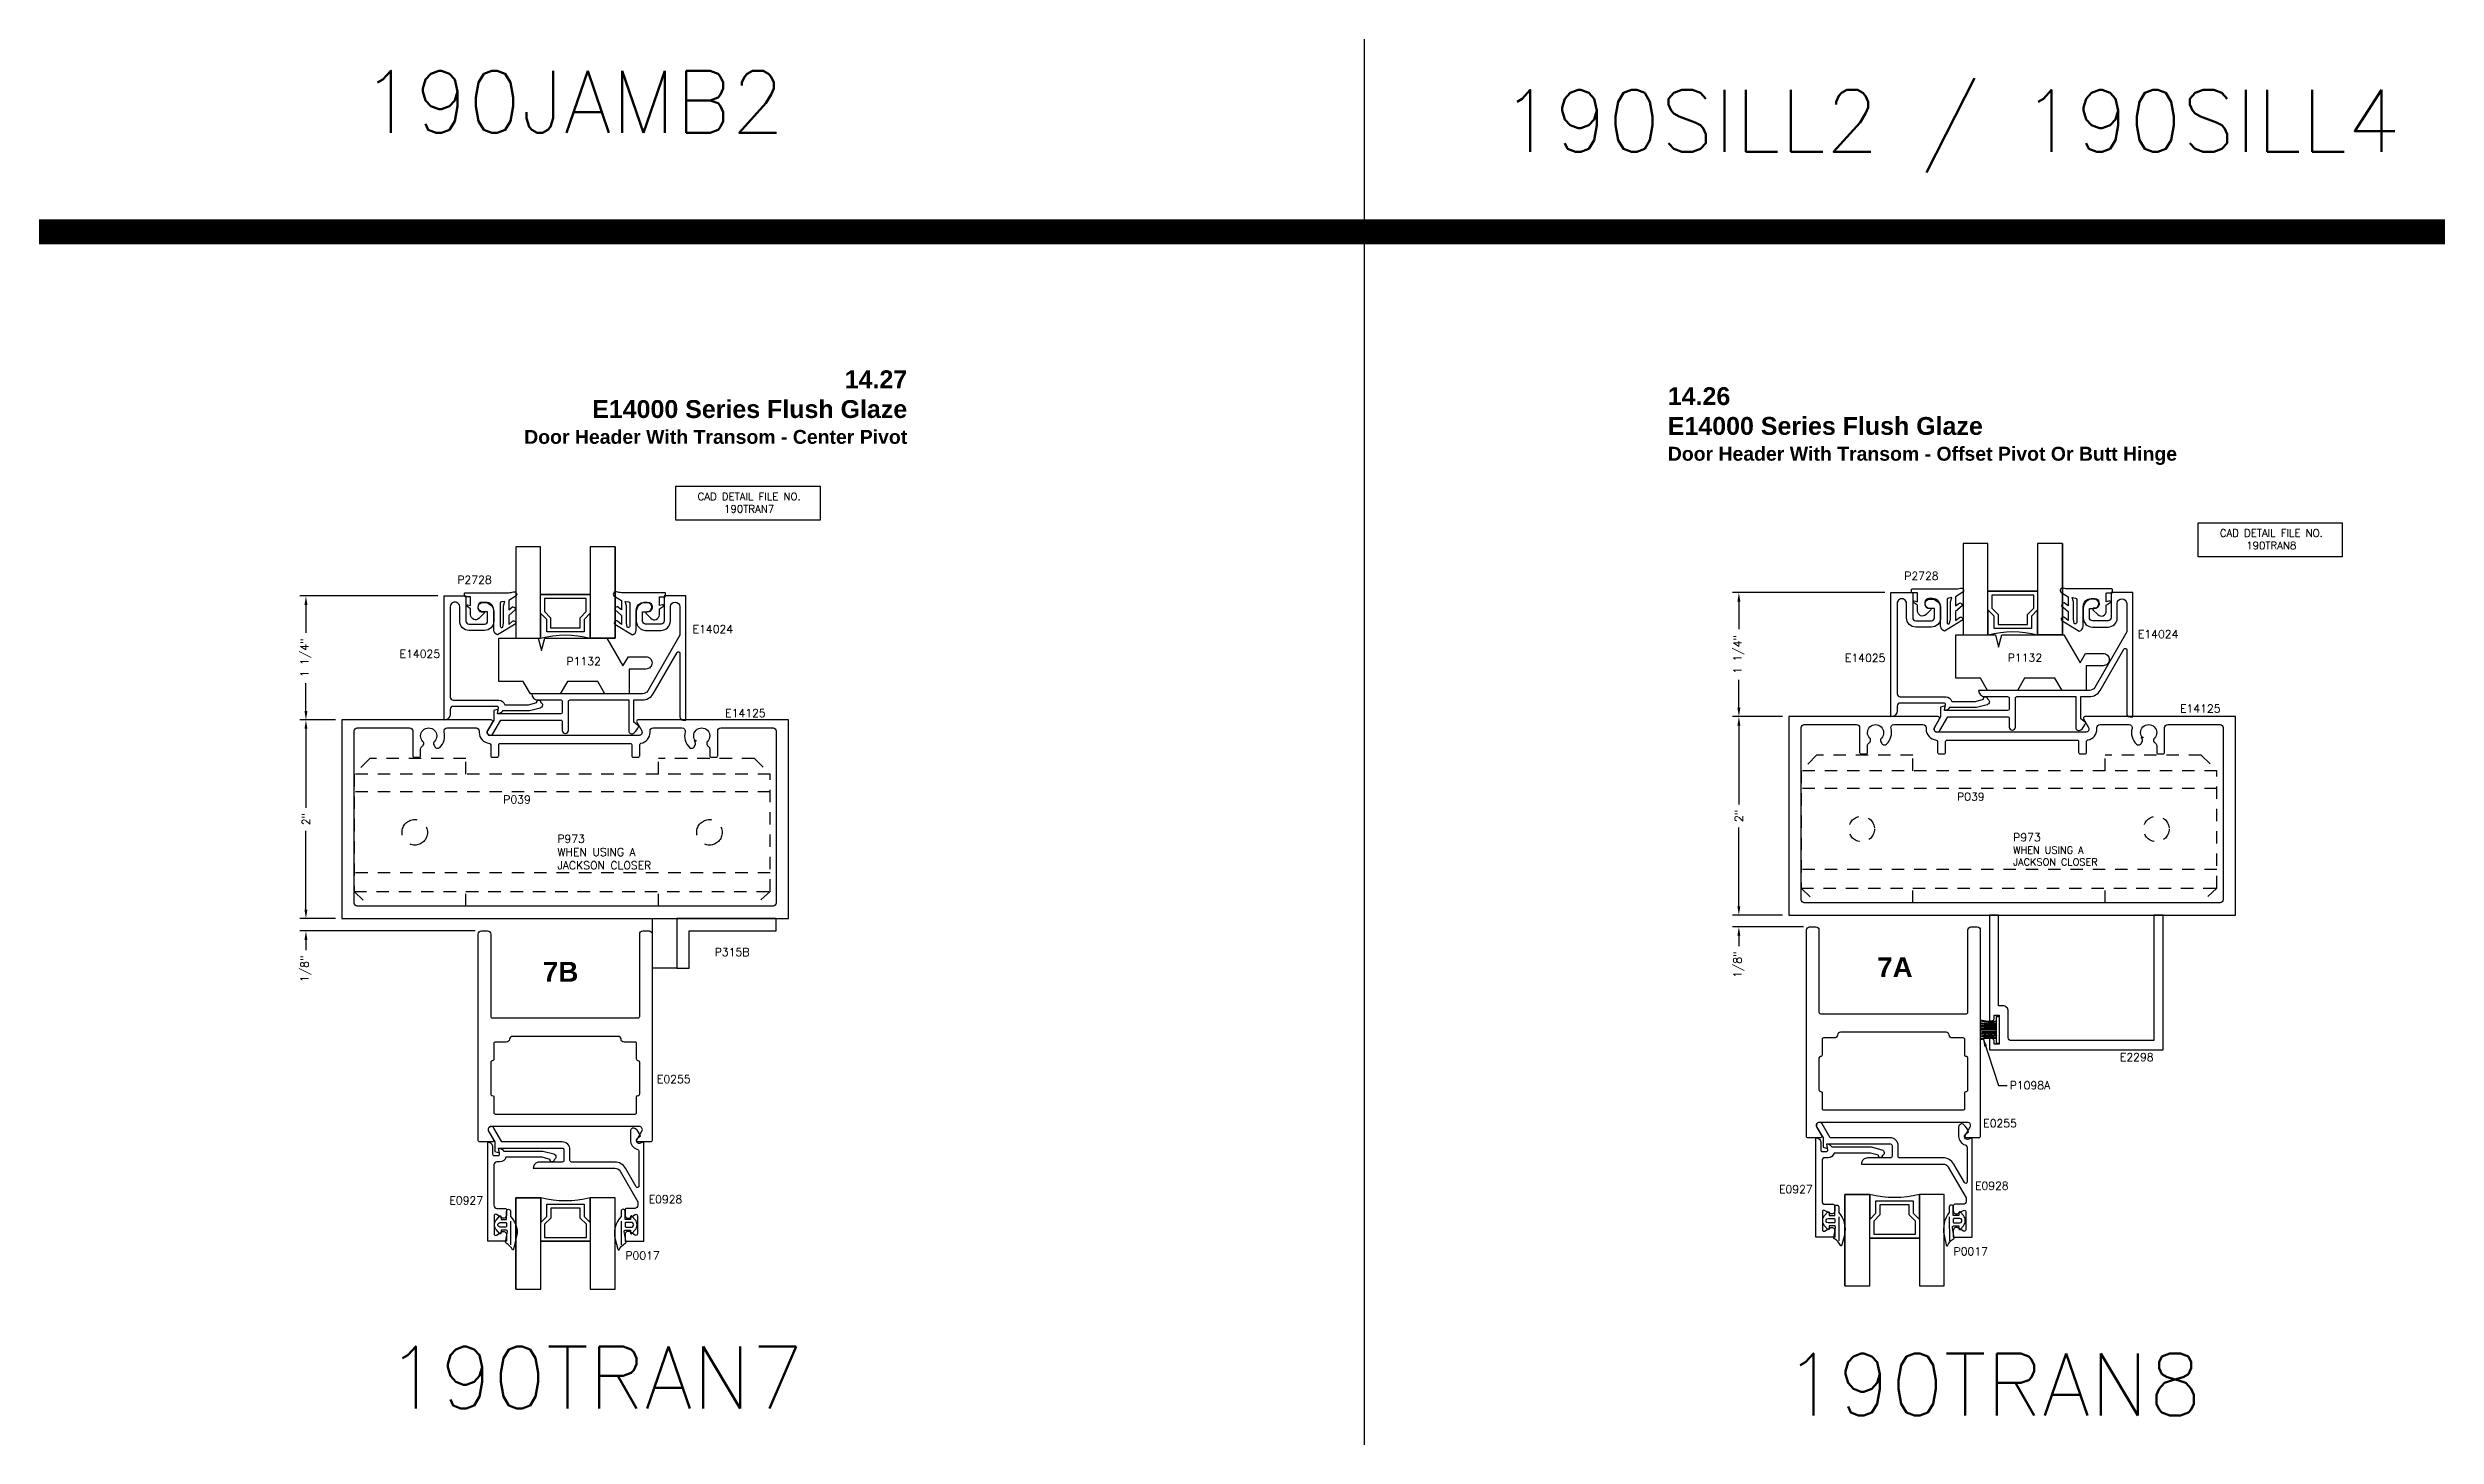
# Model space of a CAD drawing. Extents: x 0 to 139, y -24 to 89.
# Drawn here: x 56.32 to 80.38, y 2.75 to 16.73 of the extents above; entities that cross this region are included whole.
import ezdxf

# ---------------------------------------------------------------- set-up
doc = ezdxf.new("R2010")
doc.units = 0
doc.header["$MEASUREMENT"] = 0
doc.linetypes.add('HIDDEN', pattern=[0.375, 0.25, -0.125])
doc.linetypes.add('HIDDEN2', pattern=[0.1875, 0.125, -0.0625])
doc.layers.get('DEFPOINTS').update_dxf_attribs({"linetype": 'CONTINUOUS'})
for name, color, linetype in [('R-ANNO-DIMS', 3, 'CONTINUOUS'), ('R-ANNO-TEXT', 6, 'CONTINUOUS'), ('R-DET1', 4, 'CONTINUOUS'), ('R-DET2', 2, 'CONTINUOUS'), ('R-DET3', 5, 'CONTINUOUS'), ('R-OTLN', 1, 'CONTINUOUS'), ('R-PAT1', 5, 'CONTINUOUS'), ('TITLE', 7, 'CONTINUOUS')]:
    doc.layers.add(name, color=color, linetype=linetype)
doc.styles.get("Standard").update_dxf_attribs({"font": 'simplex'})
doc.dimstyles.new('1X', dxfattribs={"dimtxt": 0.08, "dimasz": 0.09, "dimexe": 0.0625, "dimexo": 0.0625, "dimgap": 0.062, "dimtad": 0, "dimdec": 5, "dimzin": 4, "dimtxsty": 'STANDARD', "dimcen": 0, "dimclrd": 256, "dimclre": 256, "dimclrt": 256, "dimazin": 3, "dimtfac": 1, "dimtdec": 5, "dimtofl": 0, "dimtmove": 0, "dimatfit": 3, "dimtolj": 1, "dimtzin": 4})

# ---------------------------------------------------------------- blocks, each defined once
blk = doc.blocks.new('*D81')
at = {"layer": 'DEFPOINTS', "color": 0}
for p in [(58.922, 9.964), (59.283, 9.964), (59.283, 7.964)]:
    blk.add_point(p, dxfattribs=at)
at = {"layer": 'R-ANNO-DIMS'}
for p, q in [((59.22, 9.964), (58.86, 9.964)), ((58.922, 9.874), (58.922, 9.079)), ((58.922, 8.054), (58.922, 8.848)), ((59.22, 7.964), (58.86, 7.964))]:
    blk.add_line(p, q, dxfattribs=at)
for points in [[(58.907, 9.874), (58.937, 9.874), (58.922, 9.964)], [(58.907, 8.054), (58.937, 8.054), (58.922, 7.964)]]:
    blk.add_solid(points, dxfattribs=at)
at = {"layer": 'R-ANNO-DIMS', "insert": (58.922, 8.964), "char_height": 0.08, "attachment_point": 5, "rotation": 90}
blk.add_mtext('\\A1;2"', dxfattribs=at)
blk = doc.blocks.new('*D82')
at = {"layer": 'DEFPOINTS', "color": 0}
for p in [(58.922, 7.964), (59.283, 7.964), (60.689, 7.839)]:
    blk.add_point(p, dxfattribs=at)
at = {"layer": 'R-ANNO-DIMS'}
for p, q in [((59.22, 7.964), (58.86, 7.964)), ((58.922, 8.054), (58.922, 8.144)), ((60.626, 7.839), (58.86, 7.839)), ((58.922, 7.749), (58.922, 7.644))]:
    blk.add_line(p, q, dxfattribs=at)
for points in [[(58.907, 8.054), (58.937, 8.054), (58.922, 7.964)], [(58.907, 7.749), (58.937, 7.749), (58.922, 7.839)]]:
    blk.add_solid(points, dxfattribs=at)
at = {"layer": 'R-ANNO-DIMS', "insert": (58.922, 7.457), "char_height": 0.08, "attachment_point": 5, "rotation": 90}
blk.add_mtext('\\A1;1/8"', dxfattribs=at)
blk = doc.blocks.new('*D83')
at = {"layer": 'DEFPOINTS', "color": 0}
for p in [(58.922, 11.212), (60.313, 11.212), (59.283, 9.964)]:
    blk.add_point(p, dxfattribs=at)
at = {"layer": 'R-ANNO-DIMS'}
for p, q in [((60.251, 11.212), (58.86, 11.212)), ((58.922, 11.122), (58.922, 10.842)), ((58.922, 10.054), (58.922, 10.334)), ((59.22, 9.964), (58.86, 9.964))]:
    blk.add_line(p, q, dxfattribs=at)
for points in [[(58.907, 11.122), (58.937, 11.122), (58.922, 11.212)], [(58.907, 10.054), (58.937, 10.054), (58.922, 9.964)]]:
    blk.add_solid(points, dxfattribs=at)
at = {"layer": 'R-ANNO-DIMS', "insert": (58.922, 10.588), "char_height": 0.08, "attachment_point": 5, "rotation": 90}
blk.add_mtext('\\A1;1 1/4"', dxfattribs=at)
blk = doc.blocks.new('*D84')
at = {"layer": 'DEFPOINTS', "color": 0}
for p in [(73.353, 9.997), (73.855, 9.997), (73.855, 7.997)]:
    blk.add_point(p, dxfattribs=at)
at = {"layer": 'R-ANNO-DIMS'}
for p, q in [((73.792, 9.997), (73.29, 9.997)), ((73.353, 9.907), (73.353, 9.112)), ((73.353, 8.087), (73.353, 8.882)), ((73.792, 7.997), (73.29, 7.997))]:
    blk.add_line(p, q, dxfattribs=at)
for points in [[(73.338, 9.907), (73.368, 9.907), (73.353, 9.997)], [(73.338, 8.087), (73.368, 8.087), (73.353, 7.997)]]:
    blk.add_solid(points, dxfattribs=at)
at = {"layer": 'R-ANNO-DIMS', "insert": (73.353, 8.997), "char_height": 0.08, "attachment_point": 5, "rotation": 90}
blk.add_mtext('\\A1;2"', dxfattribs=at)
blk = doc.blocks.new('*D85')
at = {"layer": 'DEFPOINTS', "color": 0}
for p in [(73.353, 7.997), (73.855, 7.997), (74.065, 7.88)]:
    blk.add_point(p, dxfattribs=at)
at = {"layer": 'R-ANNO-DIMS'}
for p, q in [((73.792, 7.997), (73.29, 7.997)), ((73.353, 8.087), (73.353, 8.177)), ((74.003, 7.88), (73.29, 7.88)), ((73.353, 7.79), (73.353, 7.686))]:
    blk.add_line(p, q, dxfattribs=at)
for points in [[(73.338, 8.087), (73.368, 8.087), (73.353, 7.997)], [(73.338, 7.79), (73.368, 7.79), (73.353, 7.88)]]:
    blk.add_solid(points, dxfattribs=at)
at = {"layer": 'R-ANNO-DIMS', "insert": (73.353, 7.498), "char_height": 0.08, "attachment_point": 5, "rotation": 90}
blk.add_mtext('\\A1;1/8"', dxfattribs=at)
blk = doc.blocks.new('*D86')
at = {"layer": 'DEFPOINTS', "color": 0}
for p in [(74.885, 11.246), (73.353, 9.997), (73.855, 9.997)]:
    blk.add_point(p, dxfattribs=at)
at = {"layer": 'R-ANNO-DIMS'}
for p, q in [((74.822, 11.246), (73.29, 11.246)), ((73.353, 11.156), (73.353, 10.876)), ((73.353, 10.087), (73.353, 10.367)), ((73.792, 9.997), (73.29, 9.997))]:
    blk.add_line(p, q, dxfattribs=at)
for points in [[(73.338, 11.156), (73.368, 11.156), (73.353, 11.246)], [(73.338, 10.087), (73.368, 10.087), (73.353, 9.997)]]:
    blk.add_solid(points, dxfattribs=at)
at = {"layer": 'R-ANNO-DIMS', "insert": (73.353, 10.622), "char_height": 0.08, "attachment_point": 5, "rotation": 90}
blk.add_mtext('\\A1;1 1/4"', dxfattribs=at)
blk = doc.blocks.new('WEATHERING')
at = {"layer": 'R-DET2'}
for p, q in [((0, 0), (0, -0.27)), ((0, 0), (0.03, 0)), ((0.03, 0), (0.03, -0.27)), ((0, -0.129), (-0.16, -0.129)), ((0, -0.139), (-0.16, -0.139)), ((0, -0.27), (0.03, -0.27))]:
    blk.add_line(p, q, dxfattribs=at)
for centre, radius, start, end in [((-0.056, 0.313), 0.361, 253.2416, 278.8875), ((-0.056, 0.313), 0.371, 253.7056, 278.6489), ((-0.057, 0.486), 0.557, 259.3278, 275.8729), ((-0.057, 0.486), 0.566, 259.5182, 275.7701), ((-0.063, 0.677), 0.77, 262.7557, 274.6832), ((-0.063, 0.677), 0.78, 262.849, 274.6238), ((-0.066, 1.463), 1.578, 266.5833, 272.3941), ((-0.067, -1.773), 1.619, 87.6382, 93.304), ((-0.064, -0.966), 0.8, 85.4377, 96.9231), ((-0.064, -0.966), 0.79, 85.3793, 97.0112), ((-0.058, -0.769), 0.58, 84.3053, 100.1631), ((-0.058, -0.769), 0.57, 84.2043, 100.3432), ((-0.056, -0.591), 0.38, 81.4567, 105.8164), ((-0.056, -0.591), 0.37, 81.2223, 106.2556)]:
    blk.add_arc(centre, radius, start, end, dxfattribs=at)
blk = doc.blocks.new('P039')
at = {"layer": 'R-DET3', "linetype": 'HIDDEN2'}
for p, q in [((87.956, 9.751), (87.8, 9.594)), ((88.925, 9.751), (87.956, 9.751)), ((88.925, 9.594), (88.925, 9.751)), ((91.83, 9.751), (90.863, 9.751)), ((90.863, 9.594), (90.863, 9.751)), ((91.83, 9.751), (91.988, 9.594)), ((91.83, 9.751), (91.83, 9.751)), ((91.988, 9.594), (87.8, 9.594)), ((87.8, 9.594), (87.8, 8.411)), ((91.988, 9.415), (87.8, 9.415)), ((91.988, 8.411), (91.988, 9.594)), ((91.988, 8.601), (87.8, 8.601)), ((87.8, 8.411), (91.988, 8.411)), ((87.8, 8.411), (87.956, 8.265)), ((88.925, 8.265), (87.956, 8.265)), ((88.925, 8.265), (88.925, 8.411)), ((90.863, 8.265), (90.863, 8.411)), ((91.824, 8.265), (90.863, 8.265)), ((91.988, 8.411), (91.824, 8.265))]:
    blk.add_line(p, q, dxfattribs=at)
blk = doc.blocks.new('P315')
at = {"layer": 'R-DET3', "linetype": 'CONTINUOUS'}
for p, q in [((101.777, 35.138), (101.777, 34.638)), ((102.027, 35.138), (102.027, 34.638)), ((102.027, 34.638), (101.777, 34.638))]:
    blk.add_line(p, q, dxfattribs=at)
at = {"layer": 'R-DET3'}
blk.add_line((101.777, 35.138), (102.027, 35.138), dxfattribs=at)
at = {"layer": 'R-DET3', "linetype": 'CONTINUOUS'}
blk.add_lwpolyline([(102.027, 35.138), (102.027, 34.638), (102.152, 34.638), (102.152, 35.013), (103.027, 35.013), (103.027, 35.138), (102.027, 35.138)], close=True, dxfattribs=at)
blk = doc.blocks.new('P2728_GASKET')
at = {"layer": 'R-DET2'}
blk.add_lwpolyline([(86.461, 33.362), (86.567, 33.537, 0.301952), (86.52, 33.577), (86.32, 33.577, -0.414214), (86.24, 33.657), (86.24, 33.695, -0.388879), (86.276, 33.735), (86.292, 33.736, -0.440011), (86.336, 33.696), (86.336, 33.682, 0.668179), (86.353, 33.675), (86.401, 33.724, 0.668179), (86.366, 33.809), (86.307, 33.809), (86.279, 33.849, 0.836323), (86.264, 33.842), (86.273, 33.809), (86.189, 33.809, -0.414214), (86.183, 33.815), (86.183, 33.865, 0.414214), (86.177, 33.871), (86.149, 33.871, 0.414214), (86.143, 33.865), (86.143, 33.427, -0.083245), (86.135, 33.378), (86.135, 33.378)], format="xyb", dxfattribs=at)
blk.add_lwpolyline([(86.235, 33.499, -0.372312), (86.249, 33.512), (86.48, 33.512, -0.668179), (86.49, 33.486), (86.448, 33.478), (86.274, 33.478), (86.23, 33.465)], format="xyb", close=True, dxfattribs=at)
for points in [[(86.174, 33.352), (86.223, 33.426), (86.314, 33.426), (86.283, 33.384)], [(86.313, 33.359), (86.371, 33.426), (86.462, 33.426), (86.431, 33.388)]]:
    blk.add_lwpolyline(points, dxfattribs=at)
at = {"layer": 'R-DET2', "ltscale": 0.1}
for centre, radius, start, end in [((86.157, 33.369), 0.0237, 157.7655, 314.5007), ((86.313, 33.388), 0.0297, 188.4603, 270), ((86.446, 33.375), 0.0199, 139.7022, 319.7022)]:
    blk.add_arc(centre, radius, start, end, dxfattribs=at)

msp = doc.modelspace()

# ---------------------------------------------------------------- linework, layer by layer
at = {"layer": 'R-ANNO-TEXT'}
for points in [[(62.6486784, 12.3164544), (64.1001584, 12.3164544), (64.1001584, 11.9743915), (62.6486784, 11.9743915)], [(77.9785732, 11.9488385), (79.4300531, 11.9488385), (79.4300531, 11.6067757), (77.9785732, 11.6067757)]]:
    msp.add_lwpolyline(points, close=True, dxfattribs=at)
at = {"layer": 'R-DET1'}
for points in [[(60.3752033, 11.1029982), (60.3752033, 10.1934982, 0.4142135624), (60.4062033, 10.1624982), (60.8646053, 10.1624982, -0.3396720397), (60.9245053, 10.1164982), (61.1650413, 10.1164982), (61.2458626, 10.1381546, -1.1793323909), (61.2851369, 10.1419982, -0.7164652909), (61.2811629, 10.0834265), (61.1732033, 10.0544982), (60.9032029, 10.0544982, -0.2521226007), (60.8512042, 10.0244975), (60.8614996, 10.0828939, 0.4663003154), (60.8467274, 10.1004982), (60.4062033, 10.1004982, 0.4142135624), (60.3752033, 10.0694982), (60.3752033, 10.0244982, -0.4142135624), (60.3132033, 9.9624982), (60.3132033, 11.2124982), (60.5322033, 11.2124982), (60.5322033, 10.9594982, 0.4142135624), (60.5632033, 10.9284982), (60.7202033, 10.9284982, 0.4142135624), (60.7512033, 10.9594982), (60.7512033, 11.0534982), (60.7037033, 11.0534982, -1), (60.7037033, 11.1464982), (60.7202043, 11.1464982, -0.4142135624), (60.8132043, 11.0534982), (60.8132043, 10.9584982, -0.4142135624), (60.7202043, 10.8654982), (60.5632033, 10.8654982, -0.4142135624), (60.4702033, 10.9584982), (60.4702033, 11.10269, 1.0032370405), (60.3752043, 11.1029994, -0.3621306364)], [(61.4880042, 10.1644975, -0.4187639174), (61.5040042, 10.1484975), (61.5040042, 10.0404975, -0.4125), (61.4880042, 10.0244975), (60.8512042, 10.0244975), (60.8593042, 10.0704975), (60.8133042, 10.0581975), (60.8133042, 9.9624975), (60.7507042, 9.8539975, 0.9982505663), (60.8044042, 9.8229975), (60.8849042, 9.9624975), (61.4880042, 9.9624975, -0.4187639174), (61.5040042, 9.9464975), (61.5040042, 9.8584975, 1), (61.5660042, 9.8584975), (61.5660042, 10.1484975, -0.4187639174), (61.5820042, 10.1644975), (62.1740042, 10.1644975), (62.1740042, 9.8534975, 0.6442448289), (62.2253042, 9.8301975, 0.1229106313), (62.2740042, 9.9004975), (62.2240042, 9.9424975), (62.2240042, 10.1644975), (62.3105042, 10.1644975), (62.3105042, 10.1644975, 0.2675239244), (62.4187042, 10.2269975), (62.6590137, 10.6432459, -0.7673353312), (62.6870042, 10.6357462), (62.6870042, 9.9934975, 0.4129032258), (62.7180042, 9.9624975), (62.7490042, 9.9624975), (62.7490042, 11.2124975), (62.6230042, 11.2124975), (62.5300042, 11.2124975), (62.5300042, 10.9594975, -0.4129032258), (62.4990042, 10.9284975), (62.3420042, 10.9284975, -0.4129032258), (62.3110042, 10.9594975), (62.3110042, 11.0534975), (62.3585042, 11.0534975, 1), (62.3585042, 11.1464975), (62.3420042, 11.1464975, 0.4139789032), (62.2490042, 11.0534975), (62.2490042, 10.9584975, 0.4129032258), (62.3420042, 10.8654975), (62.4990042, 10.8654975, 0.4139789032), (62.5920042, 10.9584975), (62.5920042, 11.1029975, -1), (62.6870042, 11.1029975), (62.6870042, 10.8157975), (62.3647042, 10.2574975, -0.2652598667), (62.3110042, 10.2264975), (61.5354042, 10.2264975), (61.1960042, 10.2264975, 0.4129032258), (61.2580042, 10.1644975)], [(74.9468632, 11.1365285), (74.9468632, 10.2270285, 0.4142135624), (74.9778632, 10.1960285), (75.4362652, 10.1960285, -0.3396720397), (75.4961652, 10.1500285), (75.7367012, 10.1500285), (75.8175225, 10.1716848, -1.1793323909), (75.8567968, 10.1755285, -0.7164652909), (75.8528228, 10.1169568), (75.7448632, 10.0880285), (75.4748628, 10.0880285, -0.2521226007), (75.4228641, 10.0580278), (75.4331595, 10.1164241, 0.4663003154), (75.4183873, 10.1340285), (74.9778632, 10.1340285, 0.4142135624), (74.9468632, 10.1030285), (74.9468632, 10.0580285, -0.4142135624), (74.8848632, 9.9960285), (74.8848632, 11.2460285), (75.1038632, 11.2460285), (75.1038632, 10.9930285, 0.4142135624), (75.1348632, 10.9620285), (75.2918632, 10.9620285, 0.4142135624), (75.3228632, 10.9930285), (75.3228632, 11.0870285), (75.2753632, 11.0870285, -1), (75.2753632, 11.1800285), (75.2918642, 11.1800285, -0.4142135624), (75.3848642, 11.0870285), (75.3848642, 10.9920285, -0.4142135624), (75.2918642, 10.8990285), (75.1348632, 10.8990285, -0.4142135624), (75.0418632, 10.9920285), (75.0418632, 11.1362203, 1.0032370405), (74.9468642, 11.1365297, -0.3621306364)], [(76.0596641, 10.1980278, -0.4187639174), (76.0756641, 10.1820278), (76.0756641, 10.0740278, -0.4125), (76.0596641, 10.0580278), (75.4228641, 10.0580278), (75.4309641, 10.1040278), (75.3849641, 10.0917278), (75.3849641, 9.9960278), (75.3223641, 9.8875278, 0.9982505663), (75.3760641, 9.8565278), (75.4565641, 9.9960278), (76.0596641, 9.9960278, -0.4187639174), (76.0756641, 9.9800278), (76.0756641, 9.8920278, 1), (76.1376641, 9.8920278), (76.1376641, 10.1820278, -0.4187639174), (76.1536641, 10.1980278), (76.7456641, 10.1980278), (76.7456641, 9.8870278, 0.6442448289), (76.7969641, 9.8637278, 0.1229106313), (76.8456641, 9.9340278), (76.7956641, 9.9760278), (76.7956641, 10.1980278), (76.8821641, 10.1980278), (76.8821641, 10.1980278, 0.2675239244), (76.9903641, 10.2605278), (77.2306736, 10.6767761, -0.7673353312), (77.2586641, 10.6692764), (77.2586641, 10.0270278, 0.4129032258), (77.2896641, 9.9960278), (77.3206641, 9.9960278), (77.3206641, 11.2460278), (77.1946641, 11.2460278), (77.1016641, 11.2460278), (77.1016641, 10.9930278, -0.4129032258), (77.0706641, 10.9620278), (76.9136641, 10.9620278, -0.4129032258), (76.8826641, 10.9930278), (76.8826641, 11.0870278), (76.9301641, 11.0870278, 1), (76.9301641, 11.1800278), (76.9136641, 11.1800278, 0.4139789032), (76.8206641, 11.0870278), (76.8206641, 10.9920278, 0.4129032258), (76.9136641, 10.8990278), (77.0706641, 10.8990278, 0.4139789032), (77.1636641, 10.9920278), (77.1636641, 11.1365278, -1), (77.2586641, 11.1365278), (77.2586641, 10.8493278), (76.9363641, 10.2910278, -0.2652598667), (76.8826641, 10.2600278), (76.1070641, 10.2600278), (75.7676641, 10.2600278, 0.4129032258), (75.8296641, 10.1980278)], [(75.8761559, 6.9340748), (75.9001559, 6.9340748, 0.4142135624), (75.9231559, 6.9570748), (75.9231559, 6.9920748), (75.9731559, 6.9920748), (75.9731559, 6.6970748), (75.9231559, 6.6970748), (75.9231559, 6.7310747, 0.4142135624), (75.9001559, 6.7540747), (75.8761559, 6.7540747), (75.8761559, 6.6410748), (77.6261559, 6.6410748), (77.6261559, 7.9970748), (77.5331559, 7.9970748), (77.5331559, 6.7340748), (76.0971559, 6.7340748, -0.4142135624), (76.0661559, 6.7650748), (76.0661559, 7.0290748, 0.4142135624), (76.0101559, 7.0850748), (75.9691559, 7.0850748), (75.9691559, 7.9970748), (75.8761559, 7.9970748)], [(62.2900577, 5.7755452, 0.1233324455), (62.2413846, 5.8458693, 0.6447667401), (62.1900576, 5.8226135), (62.1900577, 5.7285456, 0.3306536284), (62.2540245, 5.6423929, -0.3306533202), (62.2760576, 5.6127181), (62.2760576, 5.269527, -0.7673263224), (62.2480672, 5.262027), (62.1400916, 5.4490456, 0.2679502201), (62.0318386, 5.5115456), (61.5970577, 5.5115456, -0.4142135624), (61.5810577, 5.5275456), (61.5810577, 5.6355456, 0.4142135624), (61.5030577, 5.7135456), (60.8959448, 5.7135456), (60.8154044, 5.8530456, 1), (60.7617108, 5.8220456), (60.8243533, 5.7135455), (60.8243533, 5.6178712), (60.8703534, 5.6055456), (60.8622423, 5.6515456), (61.5030577, 5.6515456, -0.4142135624), (61.5190577, 5.6355456), (61.5190577, 5.5275456, -0.4142135624), (61.5030577, 5.5115456), (61.2730577, 5.5115456, 0.4142135624), (61.2110577, 5.4495456), (61.5504017, 5.4495456), (62.0324156, 5.4495456, -0.2679441748), (62.0861096, 5.4185456), (62.2640576, 5.1103298), (62.2640576, 5.0755455, -0.4142135624), (62.2330576, 5.0445455), (62.1510576, 5.0445455, 0.4142135624), (62.1360576, 5.0295455), (62.1360576, 4.9775454, 0.5773502019), (62.1825576, 4.9506986), (62.2385576, 4.9830303, -0.5773502019), (62.2610576, 4.9700399), (62.2610576, 4.7880509, -0.5773519876), (62.2385575, 4.7750606), (62.1825577, 4.8073925, 0.5773519876), (62.1360576, 4.7805458), (62.1360576, 4.7135456), (62.3260576, 4.7135456), (62.3260576, 5.7135455), (62.2915623, 5.6997591, -0.8690756106), (62.2610522, 5.7530364)], [(75.6662991, 5.8171762, 0.1233324455), (75.617626, 5.8875003, 0.6447667401), (75.566299, 5.8642446), (75.566299, 5.7701766, 0.3306536284), (75.6302659, 5.6840239, -0.3306533202), (75.652299, 5.6543491), (75.652299, 5.3111581, -0.7673263224), (75.6243086, 5.303658), (75.516333, 5.4906766, 0.2679502201), (75.40808, 5.5531766), (74.9732991, 5.5531766, -0.4142135624), (74.9572991, 5.5691766), (74.9572991, 5.6771766, 0.4142135624), (74.8792991, 5.7551766), (74.2721861, 5.7551766), (74.1916457, 5.8946766, 1), (74.1379522, 5.8636766), (74.2005947, 5.7551765), (74.2005947, 5.6595023), (74.2465948, 5.6471766), (74.2384837, 5.6931766), (74.8792991, 5.6931766, -0.4142135624), (74.8952991, 5.6771766), (74.8952991, 5.5691766, -0.4142135624), (74.8792991, 5.5531766), (74.6492991, 5.5531766, 0.4142135624), (74.5872991, 5.4911766), (74.9266431, 5.4911766), (75.408657, 5.4911766, -0.2679441748), (75.462351, 5.4601766), (75.640299, 5.1519608), (75.640299, 5.1171765, -0.4142135624), (75.609299, 5.0861765), (75.527299, 5.0861765, 0.4142135624), (75.512299, 5.0711765), (75.512299, 5.0191765, 0.5773502019), (75.558799, 4.9923297), (75.614799, 5.0246613, -0.5773502019), (75.637299, 5.0116709), (75.637299, 4.829682, -0.5773519876), (75.6147989, 4.8166916), (75.5587991, 4.8490235, 0.5773519876), (75.512299, 4.8221768), (75.512299, 4.7551766), (75.702299, 4.7551766), (75.702299, 5.7551765), (75.6678036, 5.7413902, -0.8690756106), (75.6372936, 5.7946674)], [(61.3010789, 5.5595457), (60.9355395, 5.5595457, -0.3397134022), (60.8756431, 5.5135456), (60.8452423, 5.5135456, 0.4142135232), (60.8142422, 5.4825456), (60.8142422, 5.0755457, 0.4142136569), (60.8452423, 5.0445457), (60.9272422, 5.0445457, -0.4142135624), (60.9422422, 5.0295457), (60.9422422, 4.9775457, -0.5773651401), (60.895741, 4.9506996), (60.8397423, 4.9830305, 0.5773517472), (60.8172422, 4.9700402), (60.8172423, 4.7880511, 0.5773513623), (60.8397422, 4.7750608), (60.8955739, 4.8072946, -0.5794456886), (60.9422422, 4.7805457), (60.9422422, 4.7805457), (60.9422422, 4.7135457), (60.7522422, 4.7135457), (60.7522422, 5.7135455, -0.4142136795), (60.8022422, 5.6635455), (60.8022423, 5.5905456, 0.4142135624), (60.8172423, 5.5755456), (60.8577669, 5.5755456, 0.4663063931), (60.872539, 5.5931503), (60.8622423, 5.6515456, -0.2521277737), (60.9142419, 5.6215453), (61.3092424, 5.6215456), (61.4172651, 5.5926011, -0.7157527911), (61.4211743, 5.5340513, -1.1795036867), (61.3818999, 5.53789)], [(74.6773203, 5.6011767), (74.3117809, 5.6011767, -0.3397134022), (74.2518845, 5.5551766), (74.2214836, 5.5551766, 0.4142135232), (74.1904836, 5.5241766), (74.1904836, 5.1171767, 0.4142136569), (74.2214836, 5.0861767), (74.3034836, 5.0861767, -0.4142135624), (74.3184836, 5.0711767), (74.3184836, 5.0191767, -0.5773651401), (74.2719824, 4.9923306), (74.2159836, 5.0246615, 0.5773517472), (74.1934836, 5.0116712), (74.1934836, 4.8296821, 0.5773513623), (74.2159836, 4.8166918), (74.2718153, 4.8489256, -0.5794456886), (74.3184836, 4.8221767), (74.3184836, 4.8221767), (74.3184836, 4.7551767), (74.1284836, 4.7551767), (74.1284836, 5.7551766, -0.4142136795), (74.1784836, 5.7051765), (74.1784836, 5.6321766, 0.4142135624), (74.1934836, 5.6171766), (74.2340083, 5.6171766, 0.4663063931), (74.2487804, 5.6347813), (74.2384837, 5.6931766, -0.2521277737), (74.2904833, 5.6631763), (74.6854838, 5.6631767), (74.7935065, 5.6342321, -0.7157527911), (74.7974157, 5.5756823, -1.1795036867), (74.7581413, 5.579521)]]:
    msp.add_lwpolyline(points, format="xyb", close=True, dxfattribs=at)
at = {"layer": 'R-DET2'}
for points in [[(62.0346055, 11.7076988), (61.7846055, 11.707699), (61.7846055, 10.7884985), (62.0346055, 10.7884985), (62.0346055, 11.707699), (62.0346055, 10.7884985), (61.7846055, 10.7884985), (61.7846055, 11.0384985), (61.7226055, 10.9764985), (61.7226055, 10.8514985), (61.3466055, 10.8514985), (61.3466055, 10.9764985), (61.2846055, 11.0384985), (61.2846055, 11.2264985), (61.7846055, 11.2264985), (61.2846055, 11.2264985), (61.2846055, 11.707699), (61.0346055, 11.707699), (61.0346055, 10.7884985), (61.2846055, 10.7884985), (61.2846055, 11.0384985), (61.2846055, 10.7884985, -0.1233101835), (61.7846055, 10.7884985, 1.5690044203)], [(76.6118155, 11.7412292), (76.3618155, 11.7412294), (76.3618155, 10.8220288), (76.6118155, 10.8220288), (76.6118155, 11.7412294), (76.6118155, 10.8220288), (76.3618155, 10.8220288), (76.3618155, 11.0720288), (76.2998155, 11.0100288), (76.2998155, 10.8850288), (75.9238155, 10.8850288), (75.9238155, 11.0100288), (75.8618155, 11.0720288), (75.8618155, 11.2600288), (76.3618155, 11.2600288), (75.8618155, 11.2600288), (75.8618155, 11.7412294), (75.6118155, 11.7412294), (75.6118155, 10.8220288), (75.8618155, 10.8220288), (75.8618155, 11.0720288), (75.8618155, 10.8220288, -0.1233101835), (76.3618155, 10.8220288, 1.5690044203)], [(61.0360607, 4.2318452), (61.2860607, 4.2318451), (61.2860607, 5.1510456), (61.0360607, 5.1510456), (61.0360607, 4.2318451), (61.0360607, 5.1510456), (61.2860607, 5.1510456), (61.2860607, 4.9010456), (61.3480607, 4.9630456), (61.3480607, 5.0880456), (61.7240607, 5.0880456), (61.7240607, 4.9630456), (61.7860607, 4.9010456), (61.7860607, 4.7130456), (61.2860607, 4.7130456), (61.7860607, 4.7130456), (61.7860607, 4.2318451), (62.0360607, 4.2318451), (62.0360607, 5.1510456), (61.7860607, 5.1510456), (61.7860607, 4.9010456), (61.7860607, 5.1510456, -0.1233101835), (61.2860607, 5.1510456, 1.5690044203)], [(74.421004, 4.2647686), (74.671004, 4.2647684), (74.671004, 5.1839689), (74.421004, 5.1839689), (74.421004, 4.2647684), (74.421004, 5.1839689), (74.671004, 5.1839689), (74.671004, 4.9339689), (74.733004, 4.9959689), (74.733004, 5.1209689), (75.109004, 5.1209689), (75.109004, 4.9959689), (75.171004, 4.9339689), (75.171004, 4.7459689), (74.671004, 4.7459689), (75.171004, 4.7459689), (75.171004, 4.2647684), (75.421004, 4.2647684), (75.421004, 5.1839689), (75.171004, 5.1839689), (75.171004, 4.9339689), (75.171004, 5.1839689, -0.1233101835), (74.671004, 5.1839689, 1.5690044203)]]:
    msp.add_lwpolyline(points, format="xyb", dxfattribs=at)
for points in [[(61.7446055, 11.1864985), (61.3246055, 11.1864985), (61.3246055, 11.055067), (61.3866055, 10.993067), (61.3866055, 10.8914985), (61.6826055, 10.8914985), (61.6826055, 10.993067), (61.7446055, 11.055067), (61.7446055, 11.1864985)], [(76.3218155, 11.2200288), (75.9018155, 11.2200288), (75.9018155, 11.0885974), (75.9638155, 11.0265974), (75.9638155, 10.9250288), (76.2598155, 10.9250288), (76.2598155, 11.0265974), (76.3218155, 11.0885974), (76.3218155, 11.2200288)], [(74.711004, 4.7859689), (75.131004, 4.7859689), (75.131004, 4.9174004), (75.069004, 4.9794004), (75.069004, 5.0809689), (74.773004, 5.0809689), (74.773004, 4.9794004), (74.711004, 4.9174004), (74.711004, 4.7859689)], [(60.9822422, 4.9173558), (60.9819946, 4.6775798)], [(61.3260607, 4.7530456), (61.7460607, 4.7530456), (61.7460607, 4.8844771), (61.6840607, 4.9464771), (61.6840607, 5.0480456), (61.3880607, 5.0480456), (61.3880607, 4.9464771), (61.3260607, 4.8844771), (61.3260607, 4.7530456)], [(62.0960577, 4.917356), (62.0963055, 4.6775799)], [(74.3584836, 4.9589868), (74.358236, 4.7192108)], [(75.472299, 4.958987), (75.4725468, 4.7192109)]]:
    msp.add_lwpolyline(points, dxfattribs=at)
for points in [[(61.5545794, 10.3514974), (61.4824106, 10.2264974), (61.1827163, 10.2264974), (61.1105476, 10.3514974), (60.8646057, 10.3514974), (60.8646057, 10.7884984), (61.260917, 10.7884984), (61.2944106, 10.6634984), (61.3279043, 10.7884984), (61.952043, 10.7884984), (62.1147114, 10.5067484), (62.168838, 10.6004984), (62.3463323, 10.6004984, -0.4142135624), (62.4083323, 10.5384984), (62.4083323, 10.5374984, -0.4142135624), (62.3463323, 10.4754984), (62.1771057, 10.4754984), (62.1771057, 10.2264974), (61.9324106, 10.2264974), (61.8602418, 10.3514974)], [(76.2294368, 10.3850278), (76.157268, 10.2600278), (75.8575738, 10.2600278), (75.785405, 10.3850278), (75.5394631, 10.3850278), (75.5394631, 10.8220288), (75.9357744, 10.8220288), (75.969268, 10.6970288), (76.0027617, 10.8220288), (76.6269004, 10.8220288), (76.7895688, 10.5402788), (76.8436954, 10.6340288), (77.0211898, 10.6340288, -0.4142135624), (77.0831898, 10.5720288), (77.0831898, 10.5710288, -0.4142135624), (77.0211898, 10.5090288), (76.8519631, 10.5090288), (76.8519631, 10.2600278), (76.607268, 10.2600278), (76.5350992, 10.3850278)], [(74.4153813, 4.7753193), (74.390236, 4.6772107, -0.4770370124), (74.3781549, 4.6674296, 0.1690634905), (74.3161993, 4.7363358, -0.3788088369), (74.3083184, 4.7469884), (74.3275324, 4.8523051, 0.3462419148), (74.3175705, 4.8681766), (74.2634836, 4.8681766), (74.2623727, 4.8379794, -0.6086559015), (74.249228, 4.832576), (74.2169173, 4.8691287, -0.3786170875), (74.2169173, 4.9722246), (74.249228, 5.0087772, -0.6086559015), (74.2623727, 5.0033739), (74.2634836, 4.9731766), (74.3184836, 4.9731766), (74.3184836, 5.0581766, -1), (74.3584836, 5.0581766), (74.3584836, 5.0031371, -0.2436829226)], [(75.4200147, 4.7753194), (75.4405469, 4.6772108, 0.4770370124), (75.452628, 4.6674298, -0.1690634905), (75.5145835, 4.736336, 0.3788088369), (75.5224644, 4.7469886), (75.5032503, 4.8523052, -0.3462419148), (75.5132122, 4.8681768), (75.5672991, 4.8681769), (75.56841, 4.8379796, 0.6086559015), (75.5815547, 4.8325763), (75.6138654, 4.8691289, 0.3786170875), (75.6138653, 4.9722249), (75.5815546, 5.0087775, 0.6086559015), (75.5684098, 5.0033741), (75.567299, 4.9731769), (75.512299, 4.9731768), (75.5122989, 5.0581768, 1), (75.4722989, 5.0581768), (75.472299, 5.0031373, 0.2251566095)], [(61.035304, 4.7336882), (61.0139946, 4.6355797, -0.4770370124), (61.0019135, 4.6257986, 0.1690634905), (60.9399579, 4.6947048, -0.3788088369), (60.9320771, 4.7053574), (60.9512911, 4.810674, 0.3462419148), (60.9413291, 4.8265456), (60.8872422, 4.8265456), (60.8861313, 4.7963484, -0.6086559015), (60.8729866, 4.790945), (60.8406759, 4.8274976, -0.3786170875), (60.8406759, 4.9305936), (60.8729866, 4.9671462, -0.6086559015), (60.8861313, 4.9617428), (60.8872422, 4.9315456), (60.9422422, 4.9315456), (60.9422422, 5.0165456, -1), (60.9822422, 5.0165456), (60.9822422, 4.9615061, -0.300429391)], [(60.8561948, 4.8865456, -0.3419987131), (60.8755597, 4.9015456), (60.9342422, 4.9015456, -0.4142135624), (60.9422422, 4.8935456), (60.9422422, 4.8645456, -0.4142135624), (60.9342422, 4.8565456), (60.8755597, 4.8565456, -0.3419987131), (60.8561948, 4.8715456, -0.1270166538)], [(62.035304, 4.7336883), (62.0643055, 4.6355798, 0.4770370124), (62.0763866, 4.6257987, -0.1690634905), (62.1383421, 4.694705, 0.3788088369), (62.146223, 4.7053576), (62.1270089, 4.8106742, -0.3462419148), (62.1369708, 4.8265458), (62.1910577, 4.8265458), (62.1921686, 4.7963486, 0.6086559015), (62.2053134, 4.7909452), (62.237624, 4.8274979, 0.3786170875), (62.2376239, 4.9305938), (62.2053132, 4.9671465, 0.6086559015), (62.1921685, 4.9617431), (62.1910576, 4.9315458), (62.1360576, 4.9315458), (62.1360576, 5.0165458, 1), (62.0960576, 5.0165457), (62.0960576, 4.9615062, 0.2589529319)], [(62.2221051, 4.8865459, 0.3419987131), (62.2027401, 4.9015458), (62.1440577, 4.9015458, 0.4142135624), (62.1360577, 4.8935458), (62.1360577, 4.8645458, 0.4142135624), (62.1440577, 4.8565458), (62.2027402, 4.8565458, 0.3419987131), (62.2221051, 4.8715459, 0.1270166538)], [(74.2324362, 4.9281766, -0.3419987131), (74.2518011, 4.9431766), (74.3104836, 4.9431766, -0.4142135624), (74.3184836, 4.9351766), (74.3184836, 4.9061766, -0.4142135624), (74.3104836, 4.8981766), (74.2518011, 4.8981766, -0.3419987131), (74.2324362, 4.9131766, -0.1270166538)], [(75.5983464, 4.9281769, 0.3419987131), (75.5789815, 4.9431769), (75.520299, 4.9431768, 0.4142135624), (75.512299, 4.9351768), (75.5122991, 4.9061768, 0.4142135624), (75.5202991, 4.8981768), (75.5789815, 4.8981769, 0.3419987131), (75.5983464, 4.9131769, 0.1270166538)]]:
    msp.add_lwpolyline(points, format="xyb", close=True, dxfattribs=at)
at = {"layer": 'R-DET3', "linetype": 'HIDDEN'}
for centre in [(60.0179551, 8.8315445), (62.9859551, 8.8315445)]:
    msp.add_circle(centre, 0.1285, dxfattribs=at)
at = {"layer": 'R-DET3', "linetype": 'HIDDEN2'}
for centre in [(74.589615, 8.8650748), (77.557615, 8.8650748)]:
    msp.add_circle(centre, 0.1285, dxfattribs=at)
at = {"layer": 'R-OTLN'}
for points in [[(60.7775814, 9.8075445, -0.5773517823), (60.7507346, 9.8540446), (60.8009645, 9.9410445, 0.5773517823), (60.7879742, 9.9635445), (59.2829551, 9.9635445), (59.2829551, 7.9635445), (63.7829551, 7.9635445), (63.7829551, 9.9635445), (62.2659545, 9.9635445, 0.5773517823), (62.2529641, 9.9410445), (62.303194, 9.8540446, -0.5773517823), (62.2763473, 9.8075445)], [(62.8496214, 9.7463469, -2.3519447346), (62.9662888, 9.7463469, 0.3342632004), (62.9617673, 9.7093391, 0.1332653126), (62.9732846, 9.6978946, -0.2696487191), (62.9889551, 9.6709501), (62.9889551, 9.6035445, 0.4142135624), (63.0039551, 9.5885445), (63.0539551, 9.5885445, 0.4142135624), (63.0689551, 9.6035445), (63.0689551, 9.8525445, -0.4142135624), (63.0999551, 9.8835445), (63.6269551, 9.8835445, -0.4142135624), (63.6579551, 9.8525445), (63.6579551, 8.1195445, -0.4142135624), (63.6269551, 8.0885445), (59.4389551, 8.0885445, -0.4142135624), (59.4079551, 8.1195445), (59.4079551, 9.8525445, -0.4142135624), (59.4389551, 9.8835445), (59.9659551, 9.8835445), (59.9659551, 9.8835445, -0.4142135624), (59.9969551, 9.8525445), (59.9969551, 9.6035445, 0.4142135624), (60.0119551, 9.5885445), (60.0619551, 9.5885445, 0.4142135624), (60.0769551, 9.6035445), (60.0769551, 9.6709501, -0.2696487191), (60.0926256, 9.6978946, 0.1332653126), (60.1041429, 9.7093391, 0.3342632004), (60.0996214, 9.7463469, -2.3519447346), (60.2162888, 9.7463469, 0.3342632004), (60.2117673, 9.7093391), (60.22108, 9.693209, 0.4866298926), (60.2693815, 9.6863329, 0.2740335372), (60.3134, 9.8444716, -0.4936596989), (60.3433304, 9.8835445), (60.6355816, 9.8835445, -0.4142135624), (60.6665816, 9.8525445), (60.6665816, 9.8385445, 0.3919878047), (60.7691011, 9.727869, -0.3919878047), (60.7829551, 9.7129128), (60.7829551, 9.6035445, 0.4142135624), (60.7979551, 9.5885445), (60.8479551, 9.5885445, 0.4142135624), (60.8629551, 9.6035445), (60.8629551, 9.7125445, -0.4142135624), (60.8779551, 9.7275445), (62.1879551, 9.7275445, -0.4142135624), (62.2029551, 9.7125445), (62.2029551, 9.6035445, 0.4142135624), (62.2179551, 9.5885445), (62.2679551, 9.5885445, 0.4142135624), (62.2829551, 9.6035445), (62.2829551, 9.7144111, -0.3645900916), (62.2953827, 9.7291889, 0.3645900916), (62.3873471, 9.8385445), (62.3873471, 9.8525445, -0.4142135624), (62.4183471, 9.8835445), (62.7105983, 9.8835445, -0.4936596989), (62.7405287, 9.8444716, 0.2740335372), (62.7845471, 9.6863329, 0.4866298926), (62.8328487, 9.693209), (62.8421614, 9.7093391, 0.3342632004), (62.8376399, 9.7463469, -2.3519447346)], [(75.3492412, 9.8410748, -0.5773517823), (75.3223945, 9.8875749), (75.3726244, 9.9745747, 0.5773517823), (75.3596341, 9.9970748), (73.854615, 9.9970748), (73.854615, 7.9970748), (78.354615, 7.9970748), (78.354615, 9.9970748), (76.8376144, 9.9970748, 0.5773517823), (76.824624, 9.9745747), (76.8748539, 9.8875749, -0.5773517823), (76.8480072, 9.8410748)], [(77.640615, 9.6370748), (77.640615, 9.8860748, -0.4142135624), (77.671615, 9.9170748), (78.198615, 9.9170748, -0.4142135624), (78.229615, 9.8860748), (78.229615, 8.1530748, -0.4142135624), (78.198615, 8.1220748), (74.010615, 8.1220748, -0.4142135624), (73.979615, 8.1530748), (73.979615, 9.8860748, -0.4142135624), (74.010615, 9.9170748), (74.537615, 9.9170748), (74.537615, 9.9170748, -0.4142135624), (74.568615, 9.8860748), (74.568615, 9.6370748, 0.4142135624), (74.583615, 9.6220748), (74.633615, 9.6220748, 0.4142135624), (74.648615, 9.6370748), (74.648615, 9.7044803, -0.2696487191), (74.6642855, 9.7314248, 0.1332653126), (74.6758028, 9.7428693, 0.3342632004), (74.6712813, 9.7798771, -2.3519447346), (74.7879487, 9.7798771, 0.3342632004), (74.7834272, 9.7428693), (74.7927399, 9.7267393, 0.4866298926), (74.8410414, 9.7198631, 0.2740335372), (74.8850599, 9.8780018, -0.4936596989), (74.9149903, 9.9170748), (75.2072415, 9.9170748, -0.4142135624), (75.2382415, 9.8860748), (75.2382415, 9.8720748, 0.3919878047), (75.340761, 9.7613992, -0.3919878047), (75.354615, 9.746443), (75.354615, 9.6370748, 0.4142135624), (75.369615, 9.6220748), (75.419615, 9.6220748, 0.4142135624), (75.434615, 9.6370748), (75.434615, 9.7460748, -0.4142135624), (75.449615, 9.7610748), (76.759615, 9.7610748, -0.4142135624), (76.774615, 9.7460748), (76.774615, 9.6370748, 0.4142135624), (76.789615, 9.6220748), (76.839615, 9.6220748, 0.4142135624), (76.854615, 9.6370748), (76.854615, 9.7479414, -0.3645900916), (76.8670426, 9.7627192, 0.3645900916), (76.959007, 9.8720748), (76.959007, 9.8860748, -0.4142135624), (76.990007, 9.9170748), (77.2822582, 9.9170748, -0.4936596989), (77.3121886, 9.8780018, 0.2740335372), (77.356207, 9.7198631, 0.4866298926), (77.4045086, 9.7267393), (77.4138213, 9.7428693, 0.3342632004), (77.4092997, 9.7798771, -2.3519447346), (77.4212813, 9.7798771, -2.3519447346), (77.5379487, 9.7798771, 0.3342632004), (77.5334272, 9.7428693, 0.1332653126), (77.5449445, 9.7314248, -0.2696487191), (77.560615, 9.7044803), (77.560615, 9.6370748, 0.4142135624), (77.575615, 9.6220748), (77.625615, 9.6220748, 0.4142135624)], [(60.7829551, 6.9785455, 0.4142135624), (60.7979551, 6.9635455), (62.2679551, 6.9635455, 0.4142135624), (62.2829551, 6.9785455), (62.2829551, 7.8075455, -0.4129032258), (62.3139551, 7.8385455), (62.3769551, 7.8385455, -0.4161327233), (62.4079551, 7.8075455), (62.4079551, 5.7285455, -0.4200158681), (62.3929551, 5.7135455), (62.2689551, 5.7135455, -0.5747651884), (62.2559551, 5.7359455), (62.3062551, 5.8230455, 0.5779217384), (62.2793551, 5.8695455), (60.7865551, 5.8695455, 0.5768466291), (60.7597551, 5.8230455), (60.8099551, 5.7359455, -0.5814315047), (60.7969551, 5.7135455), (60.6729551, 5.7135455, -0.4200158681), (60.6579551, 5.7285455), (60.6579551, 7.8075455, -0.4129032258), (60.6889551, 7.8385455), (60.7519551, 7.8385455, -0.4161327233), (60.7829551, 7.8075455)], [(74.1591965, 7.0201766, 0.4142135624), (74.1741965, 7.0051766), (75.6441965, 7.0051766, 0.4142135624), (75.6591965, 7.0201766), (75.6591965, 7.8491766, -0.4129032258), (75.6901965, 7.8801766), (75.7531965, 7.8801766, -0.4161327233), (75.7841965, 7.8491766), (75.7841965, 5.7701766, -0.4200158681), (75.7691965, 5.7551766), (75.6451965, 5.7551766, -0.5747651884), (75.6321965, 5.7775766), (75.6824965, 5.8646766, 0.5779217384), (75.6555965, 5.9111766), (74.1627965, 5.9111766, 0.5768466291), (74.1359965, 5.8646766), (74.1861965, 5.7775766, -0.5814315047), (74.1731965, 5.7551766), (74.0491965, 5.7551766, -0.4200158681), (74.0341965, 5.7701766), (74.0341965, 7.8491766, -0.4129032258), (74.0651965, 7.8801766), (74.1281965, 7.8801766, -0.4161327233), (74.1591965, 7.8491766)], [(62.0950551, 6.7480455), (62.0950551, 6.7480455, 0.3903541738), (62.0641551, 6.7765455), (61.0017551, 6.7765455, 0.387119175), (60.9708551, 6.7480455, -0.3906152952), (60.9399551, 6.7195455), (60.8289551, 6.7195455, 0.4142135624), (60.8139551, 6.7045455), (60.8139551, 6.5465455, -0.4200158681), (60.7989551, 6.5315455), (60.7979551, 6.5315455, 0.4133333333), (60.7829551, 6.5165455), (60.7829551, 6.1965455, 0.4200158681), (60.7979551, 6.1815455), (60.7989551, 6.1815455, -0.4133333333), (60.8139551, 6.1665455), (60.8139551, 6.0095455, 0.4142135624), (60.8289551, 5.9945455), (62.2369551, 5.9945455, 0.4142135624), (62.2519551, 6.0095455), (62.2519551, 6.1665455, -0.4133333333), (62.2669551, 6.1815455), (62.2679551, 6.1815455, 0.4200158681), (62.2829551, 6.1965455), (62.2829551, 6.5165455, 0.4133333333), (62.2679551, 6.5315455), (62.2669551, 6.5315455, -0.4200158681), (62.2519551, 6.5465455), (62.2519551, 6.7045455, 0.4142135624), (62.2369551, 6.7195455), (62.1259551, 6.7195455, -0.3906152952)], [(75.4712965, 6.7896766), (75.4712965, 6.7896766, 0.3903541738), (75.4403965, 6.8181766), (74.3779965, 6.8181766, 0.387119175), (74.3470965, 6.7896766, -0.3906152952), (74.3161965, 6.7611766), (74.2051965, 6.7611766, 0.4142135624), (74.1901965, 6.7461766), (74.1901965, 6.5881766, -0.4200158681), (74.1751965, 6.5731766), (74.1741965, 6.5731766, 0.4133333333), (74.1591965, 6.5581766), (74.1591965, 6.2381766, 0.4200158681), (74.1741965, 6.2231766), (74.1751965, 6.2231766, -0.4133333333), (74.1901965, 6.2081766), (74.1901965, 6.0511766, 0.4142135624), (74.2051965, 6.0361766), (75.6131965, 6.0361766, 0.4142135624), (75.6281965, 6.0511766), (75.6281965, 6.2081766, -0.4133333333), (75.6431965, 6.2231766), (75.6441965, 6.2231766, 0.4200158681), (75.6591965, 6.2381766), (75.6591965, 6.5581766, 0.4133333333), (75.6441965, 6.5731766), (75.6431965, 6.5731766, -0.4200158681), (75.6281965, 6.5881766), (75.6281965, 6.7461766, 0.4142135624), (75.6131965, 6.7611766), (75.5021965, 6.7611766, -0.3906152952)]]:
    msp.add_lwpolyline(points, format="xyb", close=True, dxfattribs=at)
at = {"layer": 'TITLE'}
msp.add_line((69.5790002, 88.8536196), (69.5790002, -9.779273), dxfattribs=at)
at = {"layer": 'TITLE', "const_width": 0.25}
msp.add_lwpolyline([(0.25, 14.8789502), (138.9080005, 14.8789502)], dxfattribs=at)

# ---------------------------------------------------------------- block references
at = {"layer": 'R-DET2', "xscale": -1, "rotation": 90}
for p in [(94.3898699, 97.3878322), (108.9615298, 97.4254458)]:
    msp.add_blockref('P2728_GASKET', p, dxfattribs=at)
at = {"layer": 'R-DET2', "rotation": 270}
for p in [(28.6723387, 97.3878322), (43.2439986, 97.4254458)]:
    msp.add_blockref('P2728_GASKET', p, dxfattribs=at)
at = {"layer": 'R-DET2'}
msp.add_blockref('P315', (-39.3689135, -27.1747631), dxfattribs=at)
at = {"layer": 'R-PAT1'}
for name, p in [('P039', (-28.3916558, -0.1764323)), ('P039', (-13.8199959, -0.142902)), ('WEATHERING', (75.943637, 6.9775068))]:
    msp.add_blockref(name, p, dxfattribs=at)

# ---------------------------------------------------------------- texts
at = {"layer": 'R-ANNO-TEXT'}
for s, insert, char_height, width, attachment_point in [('CAD DETAIL FILE NO.\\P190TRAN7', (63.3853607, 12.2508716), 0.075, 1.875, 2), ('CAD DETAIL FILE NO.\\P190TRAN8', (78.7152555, 11.8832557), 0.075, 1.875, 2), ('{\\fArial|b1|i0|c0|p34;7B}', (61.6654097, 7.5274902, 6.2106922), 0.2, 7.44, 3), ('{\\fArial|b1|i0|c0|p34;7A}', (74.746176, 7.5732473, 6.2106922), 0.2, 7.44, 1)]:
    msp.add_mtext(s, dxfattribs=dict(at, insert=insert, char_height=char_height, width=width, attachment_point=attachment_point))
at = {"layer": 'R-ANNO-TEXT', "char_height": 0.08}
for s, insert, attachment_point in [('\\A1;P2728', (60.7928262, 11.375626), 6), ('\\A1;P2728', (75.3646428, 11.413817), 6), ('\\A1;E14024', (62.8158975, 10.878619), 4), ('\\A1;E14024', (77.3713917, 10.8276938), 4), ('\\A1;E14025', (60.2735272, 10.6289361), 6), ('\\A1;P1132', (61.5455803, 10.554173), 4), ('\\A1;E14025', (74.8287309, 10.5877567), 6), ('P1132', (76.0606535, 10.5906426), 4), ('\\A1;E14125', (77.7956535, 10.0776557), 4), ('\\A1;E14125', (63.1440411, 10.0325293), 4), ('\\A1;P039', (60.9087204, 9.16189), 4), ('\\A1;P039', (75.5504447, 9.1906966), 4), ('P973\\PWHEN USING A \\PJACKSON CLOSER', (61.4538528, 8.6330876), 4), ('P973\\P{\\H0.9x;WHEN USING A \\PJACKSON CLOSER}', (76.1150947, 8.659308), 4), ('P315B', (63.0386939, 7.6251384), 4), ('\\A1;E2298', (77.1901275, 6.5677755), 4), ('E0255', (62.4563726, 6.3460838), 4), ('P1098A', (76.0801744, 6.2845217), 4), ('E0255', (75.8133053, 5.9015074), 4), ('\\A1;E0928', (75.7307707, 5.2723611), 4), ('\\A1;E0927', (60.7063563, 5.1246053), 6), ('\\A1;E0928', (62.3733135, 5.1367328), 4), ('E0927', (74.0967138, 5.2372413), 6), ('\\A1;P0017', (62.1386614, 4.5699432), 4), ('\\A1;P0017', (75.5149028, 4.6115742), 4)]:
    msp.add_mtext(s, dxfattribs=dict(at, insert=insert, attachment_point=attachment_point))
at = {"layer": 'TITLE'}
for s, p in [('190JAMB2', (59.4825615, 15.875806)), ('190SILL2 / 190SILL4', (70.9577774, 15.6838397)), ('190TRAN7', (59.7335494, 3.0298267)), ('190TRAN8', (73.8092861, 2.9587835))]:
    msp.add_text(s, height=0.625, dxfattribs=at).set_placement(p)
at = {"layer": 'TITLE', "char_height": 0.18, "width": 7.44}
for s, insert, attachment_point in [('{\\fArial|b1|i0|c0|p34;14.27\\PE14000 Series Flush Glaze\\P\\H0.7778x;Door Header With Transom - Center Pivot}', (64.9773899, 13.4842683, 6.2106922), 3), ('{\\fArial|b1|i0|c0|p34;14.26\\PE14000 Series Flush Glaze\\P\\H0.7778x;Door Header With Transom - Offset Pivot Or Butt Hinge}', (72.637301, 13.3144656, 6.2106922), 1)]:
    msp.add_mtext(s, dxfattribs=dict(at, insert=insert, attachment_point=attachment_point))

# ---------------------------------------------------------------- dimensions: what is measured, and where the dimension line sits
at = {"layer": 'R-ANNO-DIMS'}
for base, p1, p2, picture, middle in [((58.9222652, 11.2124982), (59.2829551, 9.9635445), (60.3132033, 11.2124982), '*D83', (58.9222652, 10.5880214)), ((73.3528095, 9.9970748), (74.8848632, 11.2460285), (73.854615, 9.9970748), '*D86', (73.3528095, 10.6215516)), ((58.9222652, 9.9635445), (59.2829551, 7.9635445), (59.2829551, 9.9635445), '*D81', (58.9222652, 8.9635445)), ((73.3528095, 9.9970748), (73.854615, 7.9970748), (73.854615, 9.9970748), '*D84', (73.3528095, 8.9970748))]:
    dim = msp.add_linear_dim(base=base, p1=p1, p2=p2, angle=90, dimstyle='1X', override={"dimpost": '"'}, dxfattribs=at)
    dim.commit()
    dim.dimension.update_dxf_attribs({"geometry": picture, "text_midpoint": middle})
for base, p1, p2, picture, middle in [((58.9222652, 7.9635445), (60.6889551, 7.8385455), (59.2829551, 7.9635445), '*D82', (58.9222652, 7.4565455)), ((73.3528095, 7.9970748), (74.0651965, 7.8801766), (73.854615, 7.9970748), '*D85', (73.3528095, 7.4981766))]:
    dim = msp.add_linear_dim(base=base, p1=p1, p2=p2, angle=90, dimstyle='1X', override={"dimpost": '"'}, dxfattribs=at)
    dim.commit()
    dim.dimension.update_dxf_attribs({"geometry": picture, "text_midpoint": middle, "dimtype": 160})

# ---------------------------------------------------------------- leaders
at = {"layer": 'R-ANNO-TEXT'}
msp.add_leader([(75.8103065, 6.7639037), (75.9660298, 6.2819203), (76.0560298, 6.2819203)], dimstyle='1X', dxfattribs=at)

doc.saveas('drawing.dxf')
